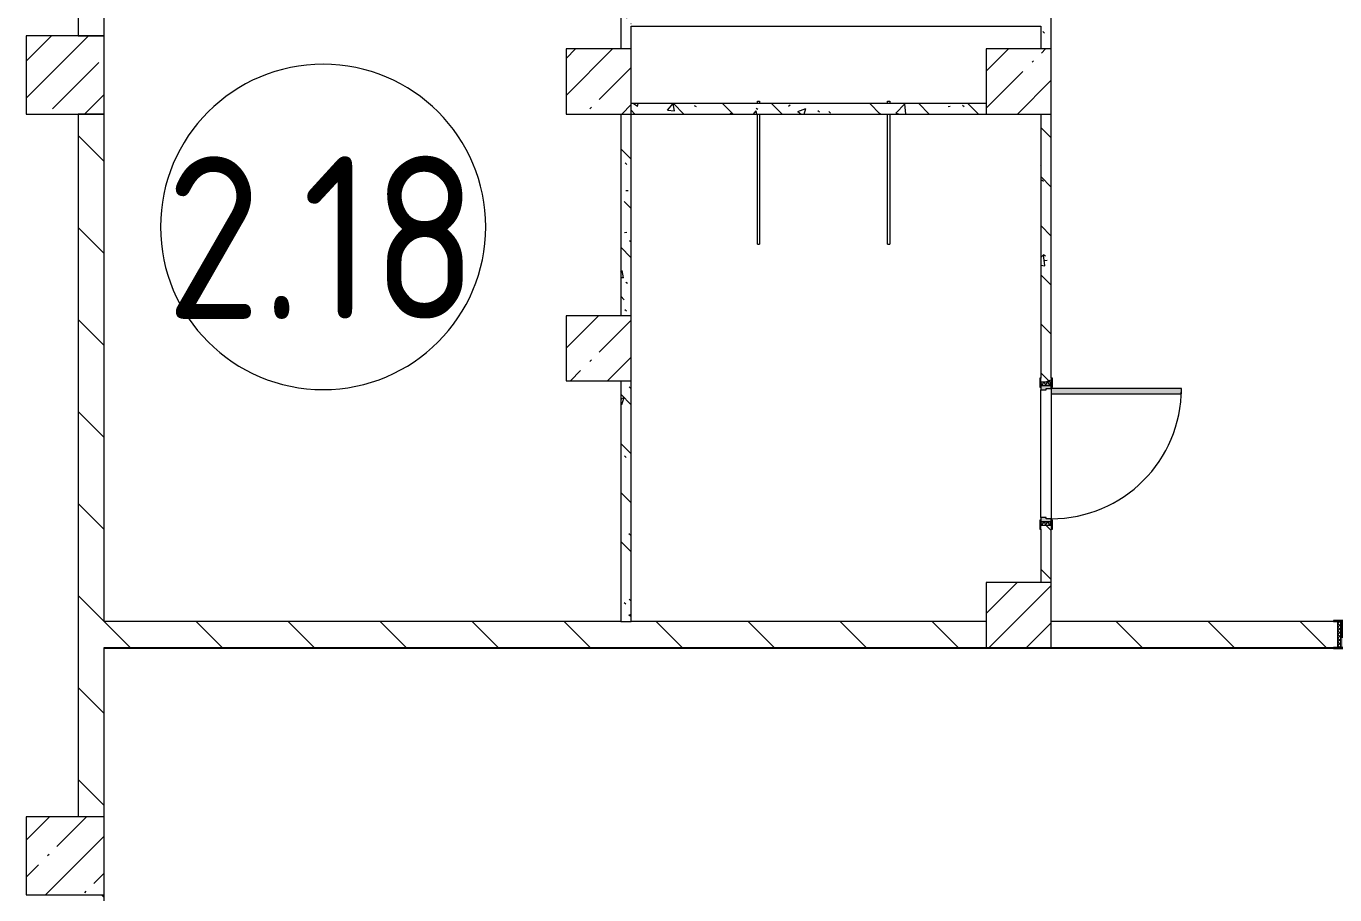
# Model space of a CAD drawing. Header units: millimetres. Extents: x 39815 to 261742, y -8553 to 29000.
# Drawn here: x 200892 to 210951, y 16700 to 23375 of the extents above; entities that cross this region are included whole.
import ezdxf

# ---------------------------------------------------------------- set-up
doc = ezdxf.new("R2010")
doc.units = ezdxf.units.MM
for name, color, linetype, lineweight in [('A-AREA-IDEN', 7, 'Continuous', 9), ('A-GENM-2', 7, 'Continuous', 5), ('A-WALL-2', 7, 'Continuous', 9), ('I-WALL-3', 7, 'Continuous', 5), ('S-COLS', 7, 'Continuous', 5)]:
    doc.layers.add(name, color=color, linetype=linetype, lineweight=lineweight)
for name, color, linetype, lineweight, true_color in [('A-DOOR-2', 7, 'Continuous', 5, 0xaaaaaa), ('A-DOOR-3', 7, 'Continuous', 5, 0xe2e2e2), ('A-DOOR-FRAM-2', 7, 'Continuous', 5, 0xe2e2e2), ('A-DOOR-FRAM-3', 7, 'Continuous', 5, 0xaaaaaa), ('A-FLOR-1', 7, 'Continuous', 5, 0xaaaaaa), ('I-WALL-5', 7, 'Continuous', 5, 0x787878)]:
    doc.layers.add(name, color=color, linetype=linetype, lineweight=lineweight, true_color=true_color)
doc.styles.add('GOST Common_3', font='GOST_Common.ttf', dxfattribs={"width": 0.9, "height": 1250})
pattern_1 = [(135, (134731.94, 0), (-353.5534, -353.5534), [])]
pattern_2 = [(135, (134731.94, 0), (-377.1708, -377.1708), [533.4, -88.9, 17.78, -88.9]), (135, (134731.94, 376.94), (-377.1708, -377.1708), []), (50, (134731.94, 0), (637.6445, -55.7866), [66.675, -733.425]), (355, (134731.94, 0), (-123.3494, 668.699), [53.34, -586.74]), (100.451, (134785.1, -4.65), (514.299, 612.908), [56.665, -623.315]), (46.184, (134731.94, 177.8), (948.7764, -147.15), [100.012, -1100.137]), (96.636, (134811, 165.5), (830.909, 865.997), [84.998, -934.973]), (351.184, (134731.9, 177.8), (830.918, 865.988), [80.01, -880.11]), (21, (134820.84, 133.35), (530.6506, -357.9283), [66.675, -733.425]), (326, (134820.84, 133.35), (216.308, 644.6585), [53.34, -586.74]), (71.451, (134865.06, 103.5), (746.9596, 286.7243), [56.665, -623.315]), (37.5, (134731.94, 0), (10.8105, 295.9426), [16.764, -562.864, 16.764, -578.866, -588.962]), (37.5, (134731.94, 0), (10.8105, 295.9426), [-1175.258, 16.764, -572.198]), (7.5, (134731.94, 0), (233.8692, 350.6318), [16.764, -322.834, 16.764, -549.529, -224.472]), (7.5, (134731.94, 0), (233.8692, 350.6318), [-905.891, 16.764, -207.708]), (327.5, (134533.7, 0), (474.5678, -20.0513), [16.764, -205.486, 16.764, -676.656, -920.115]), (327.5, (134533.7, 0), (474.5678, -20.0513), [-915.67, 16.764, -903.351]), (317.5, (134444.8, 0), (518.4522, 88.9934), [16.764, -272.161, 16.764, -443.738, -653.415]), (317.5, (134444.8, 0), (518.4522, 88.9934), [-749.427, 16.764, -636.651])]

# ---------------------------------------------------------------- blocks, each defined once
blk = doc.blocks.new('BSC_Колонна _Прямоугольная - 600х600-V116-Общий план 2 этажа с размещением фрагментов 2_8-2_11')
at = {"layer": 'S-COLS'}
h = blk.add_hatch(dxfattribs=at)
h.set_pattern_fill('FP_68', color=256, style=0, pattern_type=2)
h.set_pattern_definition([(45, (-66460, -17000), (-285.1231, 285.1231), []), (45, (-66174.88, -17000), (-285.1231, 285.1231), [504.031, -100.806, 16.764, -84.042])])
h.paths.add_polyline_path([(-300, -300), (300, -300), (300, 300), (-300, 300), (-300, -94)])
for p, q in [((300, 300), (-300, 300)), ((-300, 300), (-300, -300)), ((300, -300), (300, 300)), ((-300, -300), (300, -300))]:
    blk.add_line(p, q, dxfattribs=at)
blk = doc.blocks.new('BSC_Колонна _Прямоугольная - 500х500-V142-Общий план 2 этажа с размещением фрагментов 2_8-2_11')
at = {"layer": 'S-COLS'}
h = blk.add_hatch(dxfattribs=at)
h.set_pattern_fill('FP_92', color=256, style=0, pattern_type=2)
h.set_pattern_definition([(45, (-73790, -22950), (-285.1231, 285.1231), []), (45, (-73504.88, -22950), (-285.1231, 285.1231), [504.031, -100.806, 16.764, -84.042])])
h.paths.add_polyline_path([(-250, -250), (250, -250), (250, 250), (-250, 250)])
for p, q in [((250, 250), (-250, 250)), ((-250, 250), (-250, -250)), ((250, -250), (250, 250)), ((-250, -250), (250, -250))]:
    blk.add_line(p, q, dxfattribs=at)
blk = doc.blocks.new('BSC_Колонна _Прямоугольная - 500х500-V143-Общий план 2 этажа с размещением фрагментов 2_8-2_11')
at = {"layer": 'S-COLS'}
h = blk.add_hatch(dxfattribs=at)
h.set_pattern_fill('FP_93', color=256, style=0, pattern_type=2)
h.set_pattern_definition([(45, (-70560, -22950), (-285.1231, 285.1231), []), (45, (-70274.88, -22950), (-285.1231, 285.1231), [504.031, -100.806, 16.764, -84.042])])
h.paths.add_polyline_path([(-250, -250), (250, -250), (250, 250), (-250, 250)])
for p, q in [((250, 250), (-250, 250)), ((-250, 250), (-250, -250)), ((250, -250), (250, 250)), ((-250, -250), (250, -250))]:
    blk.add_line(p, q, dxfattribs=at)
blk = doc.blocks.new('110_Дверь_СКБ_1Ст_Внутренняя1 - Д-4 1100x2100h_су мгн-32375332-Общий план 2 этажа с размещением фрагментов 2_8-2_11')
at = {"layer": 'A-DOOR-2'}
h = blk.add_hatch(dxfattribs=at)
h.set_pattern_fill('FP_74', color=256, style=0, pattern_type=2)
h.set_pattern_definition([(135, (1751.41, 164.685), (-14.14214, -14.14214), []), (225, (1751.41, 164.685), (14.14214, -14.14214), [])])
h.paths.add_polyline_path([(562.5, 100), (537.5, 100), (537.5, -100), (562.5, -100)])
at = {"layer": 'A-DOOR-3'}
h = blk.add_hatch(color=256, dxfattribs=at)
h.paths.add_polyline_path([(512.5, 100), (512.5, 60), (502.5, 60), (502.5, 20), (537.5, 20), (537.5, 100)])
h.paths.add_polyline_path([(-487.5, 100), (-512.5, 100), (-512.5, 20), (-477.5, 20), (-477.5, 60), (-487.5, 60)])
at = {"layer": 'A-DOOR-FRAM-2'}
for points in [[(-487.5, 1100), (-487.5, 100), (-447.5, 100), (-447.5, 1100)], [(-567.5, 108), (-567.5, 100), (-497.5, 100), (-497.5, 108)], [(592.5, 108), (522.5, 108), (522.5, 100), (592.5, 100)], [(-497.5, 20), (-512.5, 20), (-512.5, -100), (-497.5, -100)], [(537.5, 20), (522.5, 20), (522.5, -100), (537.5, -100)], [(-567.5, -100), (-567.5, -108), (-497.5, -108), (-497.5, -100)], [(592.5, -100), (522.5, -100), (522.5, -108), (592.5, -108)]]:
    blk.add_hatch(color=256, dxfattribs=at).paths.add_polyline_path(points)
at = {"layer": 'A-DOOR-FRAM-3'}
h = blk.add_hatch(dxfattribs=at)
h.set_pattern_fill('FP_75', color=256, style=0, pattern_type=2)
h.set_pattern_definition([(45, (-371.384, 164.685), (-14.1421, 14.1421), []), (135, (-371.384, 164.685), (-14.1421, -14.1421), [])])
h.paths.add_polyline_path([(-512.5, 100), (-537.5, 100), (-537.5, -100), (-512.5, -100)])
at = {"layer": 'A-DOOR-2'}
for p, q in [((-487.5, 1100), (-487.5, 100)), ((-447.5, 1100), (-487.5, 1100)), ((-447.5, 100), (-447.5, 1100)), ((-487.5, 100), (-447.5, 100))]:
    blk.add_line(p, q, dxfattribs=at)
blk.add_arc((-487.5, 100), 1000, 360, 90, dxfattribs=at)
at = {"layer": 'A-DOOR-FRAM-3'}
for p, q in [((-497.5, 108), (-567.5, 108)), ((-567.5, 108), (-567.5, 100)), ((-497.5, 100), (-497.5, 108)), ((592.5, 108), (522.5, 108)), ((522.5, 108), (522.5, 100)), ((592.5, 100), (592.5, 108)), ((-567.5, 100), (-497.5, 100)), ((-512.5, 100), (-537.5, 100)), ((-537.5, 100), (-537.5, -100)), ((-487.5, 100), (-512.5, 100)), ((-512.5, 100), (-512.5, 20)), ((-512.5, -100), (-512.5, 100)), ((-497.5, 100), (-512.5, 100)), ((-512.5, 100), (-512.5, 99)), ((-512.5, 99), (-497.5, 99)), ((-512.5, 20), (-477.5, 20)), ((-497.5, 20), (-512.5, 20)), ((-512.5, 20), (-512.5, -100)), ((-497.5, 99), (-497.5, 100)), ((-497.5, -100), (-497.5, 20)), ((-487.5, 60), (-487.5, 100)), ((-477.5, 60), (-487.5, 60)), ((-477.5, 20), (-477.5, 60)), ((512.5, 60), (502.5, 60)), ((502.5, 60), (502.5, 20)), ((502.5, 20), (537.5, 20)), ((512.5, 100), (512.5, 60)), ((537.5, 100), (512.5, 100)), ((537.5, 100), (522.5, 100)), ((522.5, 100), (522.5, 99)), ((522.5, 100), (592.5, 100)), ((522.5, 99), (537.5, 99)), ((537.5, 20), (522.5, 20)), ((522.5, 20), (522.5, -100)), ((537.5, 20), (537.5, 100)), ((562.5, 100), (537.5, 100)), ((537.5, 100), (537.5, -100)), ((537.5, 99), (537.5, 100)), ((537.5, -100), (537.5, 20)), ((562.5, -100), (562.5, 100)), ((-497.5, -100), (-567.5, -100)), ((-567.5, -100), (-567.5, -108)), ((-537.5, -100), (-512.5, -100)), ((-512.5, -100), (-497.5, -100)), ((-497.5, -108), (-497.5, -100)), ((522.5, -100), (537.5, -100)), ((592.5, -100), (522.5, -100)), ((522.5, -100), (522.5, -108)), ((537.5, -100), (562.5, -100)), ((592.5, -108), (592.5, -100)), ((-567.5, -108), (-497.5, -108)), ((522.5, -108), (592.5, -108))]:
    blk.add_line(p, q, dxfattribs=at)
blk = doc.blocks.new('110_Дверь_СКБ_1Ст_Внутренняя1 - Д-4 1100x2100h_су мгн-32391219-Общий план 2 этажа с размещением фрагментов 2_8-2_11')
at = {"layer": 'A-DOOR-2'}
h = blk.add_hatch(dxfattribs=at)
h.set_pattern_fill('FP_12', color=256, style=0, pattern_type=2)
h.set_pattern_definition([(135, (1751.41, 104.685), (-14.14214, -14.14214), []), (225, (1751.41, 104.685), (14.14214, -14.14214), [])])
h.paths.add_polyline_path([(562.5, 40), (537.5, 40), (537.5, -40), (562.5, -40)])
at = {"layer": 'A-DOOR-3'}
h = blk.add_hatch(color=256, dxfattribs=at)
h.paths.add_polyline_path([(537.5, 40), (512.5, 40), (512.5, 0), (502.5, 0), (502.5, -40), (537.5, -40)])
h.paths.add_polyline_path([(-477.5, 0), (-487.5, 0), (-487.5, 40), (-512.5, 40), (-512.5, -40), (-477.5, -40)])
at = {"layer": 'A-DOOR-FRAM-2'}
for points in [[(-447.5, 456), (-447.5, 1040), (-487.5, 1040), (-487.5, 40), (-447.5, 40)], [(-497.5, 40), (-497.5, 48), (-567.5, 48), (-567.5, 40)], [(592.5, 48), (522.5, 48), (522.5, 40), (592.5, 40)], [(-497.5, -40), (-567.5, -40), (-567.5, -48), (-497.5, -48)], [(592.5, -48), (592.5, -40), (522.5, -40), (522.5, -48)]]:
    blk.add_hatch(color=256, dxfattribs=at).paths.add_polyline_path(points)
at = {"layer": 'A-DOOR-FRAM-3'}
h = blk.add_hatch(dxfattribs=at)
h.set_pattern_fill('FP_13', color=256, style=0, pattern_type=2)
h.set_pattern_definition([(45, (-371.384, 104.685), (-14.1421, 14.1421), []), (135, (-371.384, 104.685), (-14.1421, -14.1421), [])])
h.paths.add_polyline_path([(-512.5, 40), (-537.5, 40), (-537.5, -40), (-512.5, -40)])
at = {"layer": 'A-DOOR-2'}
for p, q in [((-487.5, 1040), (-487.5, 40)), ((-447.5, 1040), (-487.5, 1040)), ((-447.5, 40), (-447.5, 1040)), ((-487.5, 40), (-447.5, 40))]:
    blk.add_line(p, q, dxfattribs=at)
blk.add_arc((-487.5, 40), 1000, 360, 90, dxfattribs=at)
at = {"layer": 'A-DOOR-FRAM-3'}
for p, q in [((-497.5, 48), (-567.5, 48)), ((-567.5, 48), (-567.5, 40)), ((-567.5, 40), (-497.5, 40)), ((-512.5, 40), (-537.5, 40)), ((-537.5, 40), (-537.5, -40)), ((-487.5, 40), (-512.5, 40)), ((-512.5, 40), (-512.5, -40)), ((-512.5, -40), (-512.5, 40)), ((-497.5, 40), (-512.5, 40)), ((-512.5, 40), (-512.5, 39)), ((-512.5, 39), (-497.5, 39)), ((-497.5, 40), (-497.5, 48)), ((-497.5, 39), (-497.5, 40)), ((-487.5, 0), (-487.5, 40)), ((-477.5, 0), (-487.5, 0)), ((-477.5, -40), (-477.5, 0)), ((512.5, 0), (502.5, 0)), ((502.5, 0), (502.5, -40)), ((512.5, 40), (512.5, 0)), ((537.5, 40), (512.5, 40)), ((592.5, 48), (522.5, 48)), ((522.5, 48), (522.5, 40)), ((537.5, 40), (522.5, 40)), ((522.5, 40), (522.5, 39)), ((522.5, 40), (592.5, 40)), ((522.5, 39), (537.5, 39)), ((537.5, -40), (537.5, 40)), ((562.5, 40), (537.5, 40)), ((537.5, 40), (537.5, -40)), ((537.5, 39), (537.5, 40)), ((562.5, -40), (562.5, 40)), ((592.5, 40), (592.5, 48)), ((-497.5, -40), (-567.5, -40)), ((-567.5, -40), (-567.5, -48)), ((-567.5, -48), (-497.5, -48)), ((-537.5, -40), (-512.5, -40)), ((-497.5, -39), (-512.5, -39)), ((-512.5, -39), (-512.5, -40)), ((-512.5, -40), (-477.5, -40)), ((-512.5, -40), (-497.5, -40)), ((-497.5, -40), (-497.5, -39)), ((-497.5, -48), (-497.5, -40)), ((502.5, -40), (537.5, -40)), ((537.5, -39), (522.5, -39)), ((522.5, -39), (522.5, -40)), ((522.5, -40), (537.5, -40)), ((592.5, -40), (522.5, -40)), ((522.5, -40), (522.5, -48)), ((522.5, -48), (592.5, -48)), ((537.5, -40), (537.5, -39)), ((537.5, -40), (562.5, -40)), ((592.5, -48), (592.5, -40))]:
    blk.add_line(p, q, dxfattribs=at)
blk = doc.blocks.new('131_Сантехническая перегородка - СП-2-V150-Общий план 2 этажа с размещением фрагментов 2_8-2_11')
at = {"layer": 'A-GENM-2'}
for p, q in [((0, 8), (1000, 8)), ((0, 8), (0, -8)), ((1080, 8), (1100, 8)), ((1100, 8), (1100, -8)), ((1000, -8), (0, -8)), ((1100, -8), (1080, -8))]:
    blk.add_line(p, q, dxfattribs=at)
blk = doc.blocks.new('BSC_Колонна _Прямоугольная - 500х500-V193-Общий план 2 этажа с размещением фрагментов 2_8-2_11')
at = {"layer": 'S-COLS'}
h = blk.add_hatch(dxfattribs=at)
h.set_pattern_fill('FP_138', color=256, style=0, pattern_type=2)
h.set_pattern_definition([(45, (-70560, -20900), (-285.1231, 285.1231), []), (45, (-70274.88, -20900), (-285.1231, 285.1231), [504.031, -100.806, 16.764, -84.042])])
h.paths.add_polyline_path([(-250, -250), (250, -250), (250, 250), (-250, 250)])
for p, q in [((250, 250), (-250, 250)), ((-250, 250), (-250, -250)), ((250, -250), (250, 250)), ((-250, -250), (250, -250))]:
    blk.add_line(p, q, dxfattribs=at)
blk = doc.blocks.new('BSC_Колонна _Прямоугольная - 500х500-V198-Общий план 2 этажа с размещением фрагментов 2_8-2_11')
at = {"layer": 'S-COLS'}
h = blk.add_hatch(dxfattribs=at)
h.set_pattern_fill('FP_143', color=256, style=0, pattern_type=2)
h.set_pattern_definition([(45, (-73790, -18850), (-285.1231, 285.1231), []), (45, (-73504.88, -18850), (-285.1231, 285.1231), [504.031, -100.806, 16.764, -84.042])])
h.paths.add_polyline_path([(-250, -250), (250, -250), (250, 250), (-250, 250)])
for p, q in [((250, 250), (-250, 250)), ((-250, 250), (-250, -250)), ((250, -250), (250, 250)), ((-250, -250), (250, -250))]:
    blk.add_line(p, q, dxfattribs=at)
blk = doc.blocks.new('Марка_Помещения - Номер-25198446-Общий план 2 этажа с размещением фрагментов 2_8-2_11')
at = {"layer": 'A-AREA-IDEN'}
for start, end in [(360, 180), (180, 360)]:
    blk.add_arc((0, 0), 2.5, start, end, dxfattribs=at)

msp = doc.modelspace()

# ---------------------------------------------------------------- hatches: boundary and pattern name
at = {"layer": 'I-WALL-3'}
h = msp.add_hatch(dxfattribs=at)
h.set_pattern_fill('FP_72', color=256, style=0, pattern_type=2)
h.set_pattern_definition(pattern_1)
h.paths.add_polyline_path([(201291.9, 12300), (201491.9, 12300), (201491.9, 15175), (201291.9, 15175), (201291.9, 13664.4)])
h.paths.add_polyline_path([(201491.9, 16625), (201491.9, 16700), (201291.9, 16700), (201291.9, 16625), (201334.2, 16625)])
h.paths.add_polyline_path([(201291.9, 17300), (201491.9, 17300), (201491.9, 22700), (201291.9, 22700), (201291.9, 17987.1)])
h.paths.add_polyline_path([(201491.9, 23300), (201491.9, 24050), (201291.9, 24050), (201291.9, 23300)])
h.paths.add_polyline_path([(201491.9, 25950), (201491.9, 26500), (201291.9, 26500), (201291.9, 25950)])
h = msp.add_hatch(dxfattribs=at)
h.set_pattern_fill('FP_72', color=256, style=0, pattern_type=2)
h.set_pattern_definition(pattern_1)
h.paths.add_polyline_path([(212972.7, 18600), (213311.9, 18600), (213311.9, 18800), (212071.9, 18800), (212071.9, 18600), (212101.9, 18600)])
h.paths.add_polyline_path([(214941.9, 18600), (218931.9, 18600), (218931.9, 18800), (214911.9, 18800), (214911.9, 18600)])
h.paths.add_polyline_path([(210941.9, 18600), (210971.9, 18600), (210971.9, 18800), (208771.9, 18800), (208771.9, 18600), (210755.8, 18600)])
h.paths.add_polyline_path([(201491.9, 18600), (208271.9, 18600), (208271.9, 18800), (201491.9, 18800)])
at = {"layer": 'I-WALL-5'}
h = msp.add_hatch(dxfattribs=at)
h.set_pattern_fill('FP_78', color=256, style=0, pattern_type=2)
h.set_pattern_definition(pattern_2)
h.paths.add_polyline_path([(205541.9, 21150), (205538, 22700), (205461.9, 22700), (205461.9, 21150)])
h.paths.add_polyline_path([(205535.6, 23200), (205541.9, 23200), (205541.9, 26617.5), (205461.9, 26617.5), (205461.9, 23200), (205533.1, 23200)])
h = msp.add_hatch(dxfattribs=at)
h.set_pattern_fill('FP_78', color=256, style=0, pattern_type=2)
h.set_pattern_definition(pattern_2)
h.paths.add_polyline_path([(208739.5, 19100), (208771.9, 19100), (208771.9, 19540), (208691.9, 19540), (208691.9, 19100)])
h.paths.add_polyline_path([(208691.9, 20640), (208771.9, 20640), (208771.9, 22700), (208691.9, 22700), (208691.9, 20670)])
h.paths.add_polyline_path([(208705.8, 23200), (208771.9, 23200), (208771.9, 25200), (208691.9, 25200), (208691.9, 23200)])
h.paths.add_polyline_path([(208771.9, 26300), (208771.9, 26587.5), (208691.9, 26587.5), (208691.9, 26300)])
h = msp.add_hatch(dxfattribs=at)
h.set_pattern_fill('FP_78', color=256, style=0, pattern_type=2)
h.set_pattern_definition(pattern_2)
h.paths.add_polyline_path([(206322.1, 22700), (208271.9, 22700), (208271.9, 22780), (205541.9, 22780), (205541.9, 22700)])
h = msp.add_hatch(dxfattribs=at)
h.set_pattern_fill('FP_78', color=256, style=0, pattern_type=2)
h.set_pattern_definition(pattern_2)
h.paths.add_polyline_path([(205461.9, 18800), (205541.9, 18800), (205541.9, 20650), (205461.9, 20650), (205461.9, 20148.5)])
at = {"layer": 'S-COLS'}
h = msp.add_hatch(dxfattribs=at)
h.set_pattern_fill('FP_69', color=256, style=0, pattern_type=2)
h.set_pattern_definition([(45, (134731.94, 0), (-285.1231, 285.1231), []), (45, (135017.06, 0), (-285.1231, 285.1231), [504.031, -100.806, 16.764, -84.042])])
h.paths.add_polyline_path([(200891.9, 22700), (201491.9, 22700), (201491.9, 23300), (200891.9, 23300)])

# ---------------------------------------------------------------- linework, layer by layer
at = {"layer": 'A-FLOR-1'}
msp.add_line((210941.9, 18592.9), (201491.9, 18592.9), dxfattribs=at)
at = {"layer": 'A-WALL-2'}
msp.add_line((205461.9, 18800), (205541.9, 18800), dxfattribs=at)
at = {"layer": 'I-WALL-3'}
for p, q in [((205461.9, 26617.5), (205461.9, 23200)), ((208771.9, 23200), (208771.9, 25170)), ((201291.9, 24020), (201291.9, 23300)), ((201491.9, 23300), (201491.9, 24020)), ((205541.9, 23375), (208691.9, 23375)), ((205541.9, 23200), (205541.9, 23375)), ((208691.9, 23375), (208691.9, 23200)), ((201291.9, 23300), (201491.9, 23300)), ((208271.9, 22780), (205541.9, 22780)), ((201291.9, 22700), (201291.9, 17300)), ((201491.9, 22700), (201291.9, 22700)), ((201491.9, 18800), (201491.9, 22700)), ((205461.9, 22700), (205461.9, 21150)), ((205541.9, 21150), (205541.9, 22700)), ((205541.9, 22700), (208271.9, 22700)), ((208691.9, 22700), (208691.9, 20670)), ((208771.9, 20670), (208771.9, 22700)), ((205461.9, 20650), (205461.9, 18800)), ((205541.9, 18800), (205541.9, 20650)), ((208691.9, 19600), (208691.9, 20580)), ((208771.9, 20550), (208771.9, 19590)), ((208691.9, 19510), (208691.9, 19100)), ((208771.9, 19100), (208771.9, 19510)), ((205461.9, 18800), (201491.9, 18800)), ((208271.9, 18800), (205541.9, 18800)), ((210941.9, 18800), (208771.9, 18800)), ((201491.9, 17300), (201491.9, 18600)), ((201491.9, 18600), (208271.9, 18600)), ((208771.9, 18600), (210941.9, 18600)), ((201491.9, 16655), (201491.9, 16700))]:
    msp.add_line(p, q, dxfattribs=at)
at = {"layer": 'S-COLS'}
for p, q in [((201291.9, 23300), (200891.9, 23300)), ((200891.9, 23300), (200891.9, 22700)), ((201491.9, 23300), (201291.9, 23300)), ((201491.9, 22700), (201491.9, 23300)), ((200891.9, 22700), (201291.9, 22700)), ((201291.9, 22700), (201491.9, 22700))]:
    msp.add_line(p, q, dxfattribs=at)

# ---------------------------------------------------------------- block references
at = {"layer": 'A-AREA-IDEN', "xscale": 499.9999999999995, "yscale": 499.9999999999995, "zscale": 499.9999999999995}
msp.add_blockref('Марка_Помещения - Номер-25198446-Общий план 2 этажа с размещением фрагментов 2_8-2_11', (203174.6, 21832.6), dxfattribs=at)
at = {"layer": 'A-DOOR-2'}
for name, p, rotation in [('110_Дверь_СКБ_1Ст_Внутренняя1 - Д-4 1100x2100h_су мгн-32391219-Общий план 2 этажа с размещением фрагментов 2_8-2_11', (208731.9, 20102.5), 269.9999999999999), ('110_Дверь_СКБ_1Ст_Внутренняя1 - Д-4 1100x2100h_су мгн-32375332-Общий план 2 этажа с размещением фрагментов 2_8-2_11', (211534.4, 18700), 180)]:
    msp.add_blockref(name, p, dxfattribs=dict(at, rotation=rotation))
at = {"layer": 'A-GENM-2', "rotation": 90.00000000000006}
for p in [(206521.9, 21700), (207521.9, 21700)]:
    msp.add_blockref('131_Сантехническая перегородка - СП-2-V150-Общий план 2 этажа с размещением фрагментов 2_8-2_11', p, dxfattribs=at)
at = {"layer": 'S-COLS'}
for name, p in [('BSC_Колонна _Прямоугольная - 500х500-V143-Общий план 2 этажа с размещением фрагментов 2_8-2_11', (205291.9, 22950)), ('BSC_Колонна _Прямоугольная - 500х500-V142-Общий план 2 этажа с размещением фрагментов 2_8-2_11', (208521.9, 22950)), ('BSC_Колонна _Прямоугольная - 500х500-V193-Общий план 2 этажа с размещением фрагментов 2_8-2_11', (205291.9, 20900)), ('BSC_Колонна _Прямоугольная - 500х500-V198-Общий план 2 этажа с размещением фрагментов 2_8-2_11', (208521.9, 18850)), ('BSC_Колонна _Прямоугольная - 600х600-V116-Общий план 2 этажа с размещением фрагментов 2_8-2_11', (201191.9, 17000))]:
    msp.add_blockref(name, p, dxfattribs=at)

# ---------------------------------------------------------------- texts
at = {"layer": 'A-AREA-IDEN', "insert": (201965.2, 22375.4), "char_height": 1250, "width": 3030.379, "attachment_point": 1, "style": 'GOST Common_3'}
msp.add_mtext('2.18', dxfattribs=at)

doc.saveas('drawing.dxf')
